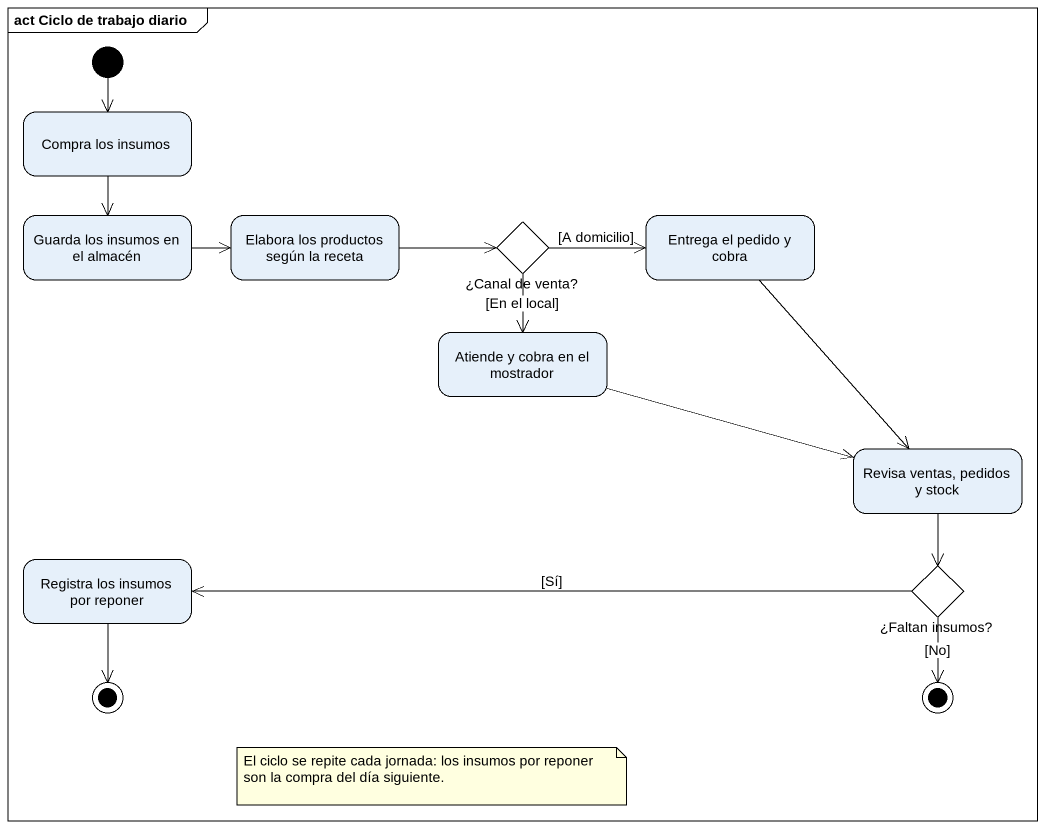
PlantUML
@startuml
mainframe act Ciclo de trabajo diario
hide empty description
state "Compra los insumos" as Compra_los_insumos
state "Guarda los insumos en el almacén" as Guarda_los_insumos_en_el
state "Elabora los productos según la receta" as Elabora_los_productos_según
state "¿Canal de venta?" as Canal_de_venta <<choice>>
state "Entrega el pedido y cobra" as Entrega_el_pedido_y_cobra
state "Atiende y cobra en el mostrador" as Atiende_y_cobra_en_el
state "Revisa ventas, pedidos y stock" as Revisa_ventas_pedidos_y
state "Registra los insumos por reponer" as Registra_los_insumos_por
state "¿Faltan insumos?" as Faltan_insumos <<choice>>
state final1 <<end>>
state final2 <<end>>
[*] --> Compra_los_insumos
Compra_los_insumos --> Guarda_los_insumos_en_el
Guarda_los_insumos_en_el -right-> Elabora_los_productos_según
Elabora_los_productos_según -right-> Canal_de_venta
Canal_de_venta -right-> Entrega_el_pedido_y_cobra : [A domicilio]
Canal_de_venta --> Atiende_y_cobra_en_el : [En el local]
Entrega_el_pedido_y_cobra --> Revisa_ventas_pedidos_y
Atiende_y_cobra_en_el -right-> Revisa_ventas_pedidos_y
Revisa_ventas_pedidos_y --> Faltan_insumos
Registra_los_insumos_por --> final1
Faltan_insumos -left-> Registra_los_insumos_por : [Sí]
Faltan_insumos --> final2 : [No]
note as N1
  El ciclo se repite cada jornada: los insumos por reponer son la compra del día siguiente.
end note
@enduml
